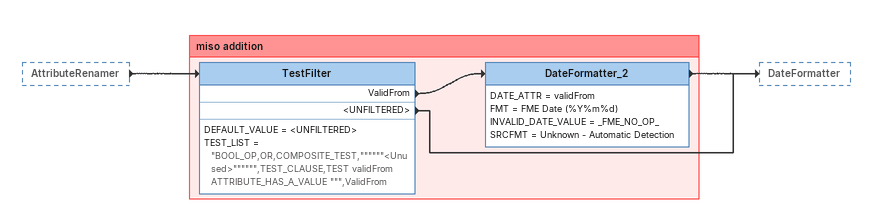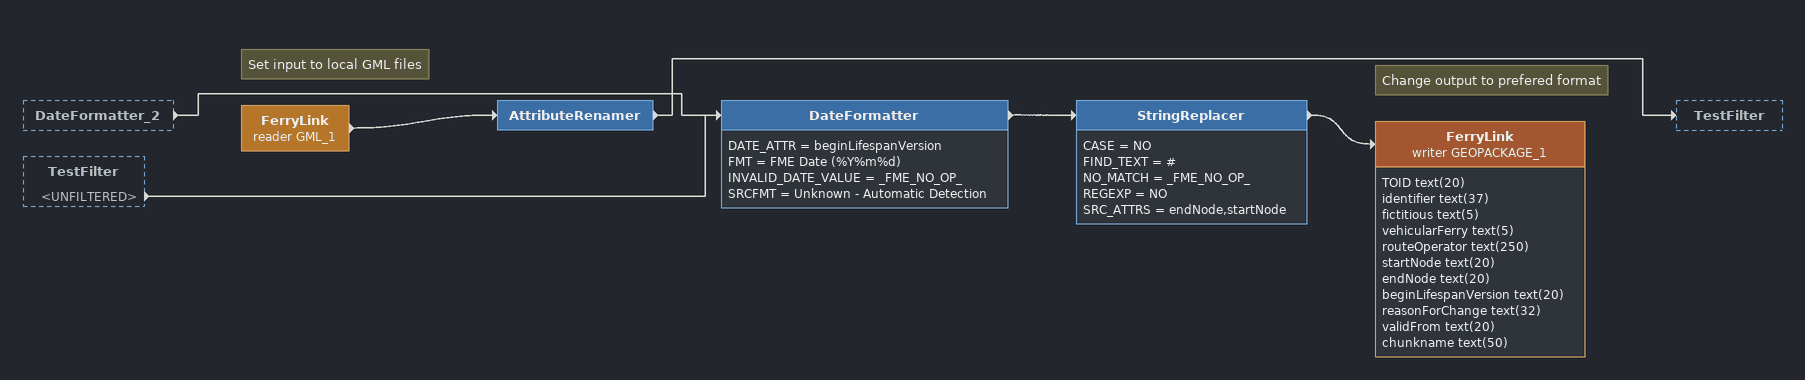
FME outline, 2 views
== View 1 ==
AttributeRenamer [outside]
    -> TestFilter

Bookmark: miso addition
TestFilter
    DEFAULT_VALUE = <UNFILTERED>
    TEST_LIST = "BOOL_OP,OR,COMPOSITE_TEST,""""""<Unused>"""""",TEST_CLAUSE,TEST validFrom ATTRIBUTE_HAS_A_VALUE """,ValidFrom
    ValidFrom -> DateFormatter_2
    <UNFILTERED> -> DateFormatter
DateFormatter_2
    DATE_ATTR = validFrom
    FMT = FME Date (%Y%m%d)
    INVALID_DATE_VALUE = _FME_NO_OP_
    SRCFMT = Unknown - Automatic Detection
    -> DateFormatter

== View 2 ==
DateFormatter_2 [outside]
    -> DateFormatter
TestFilter [outside]
    <UNFILTERED> -> DateFormatter
Note: Set input to local GML files
FerryLink (reader GML_1)
    -> AttributeRenamer
AttributeRenamer
    -> TestFilter
DateFormatter
    DATE_ATTR = beginLifespanVersion
    FMT = FME Date (%Y%m%d)
    INVALID_DATE_VALUE = _FME_NO_OP_
    SRCFMT = Unknown - Automatic Detection
    -> StringReplacer
StringReplacer
    CASE = NO
    FIND_TEXT = #
    NO_MATCH = _FME_NO_OP_
    REGEXP = NO
    SRC_ATTRS = endNode,startNode
    -> FerryLink (writer GEOPACKAGE_1)
Note: Change output to prefered format
FerryLink (writer GEOPACKAGE_1)
    attributes: TOID text(20), identifier text(37), fictitious text(5), vehicularFerry text(5), routeOperator text(250), startNode text(20), endNode text(20), beginLifespanVersion text(20), reasonForChange text(32), validFrom text(20), chunkname text(50)
